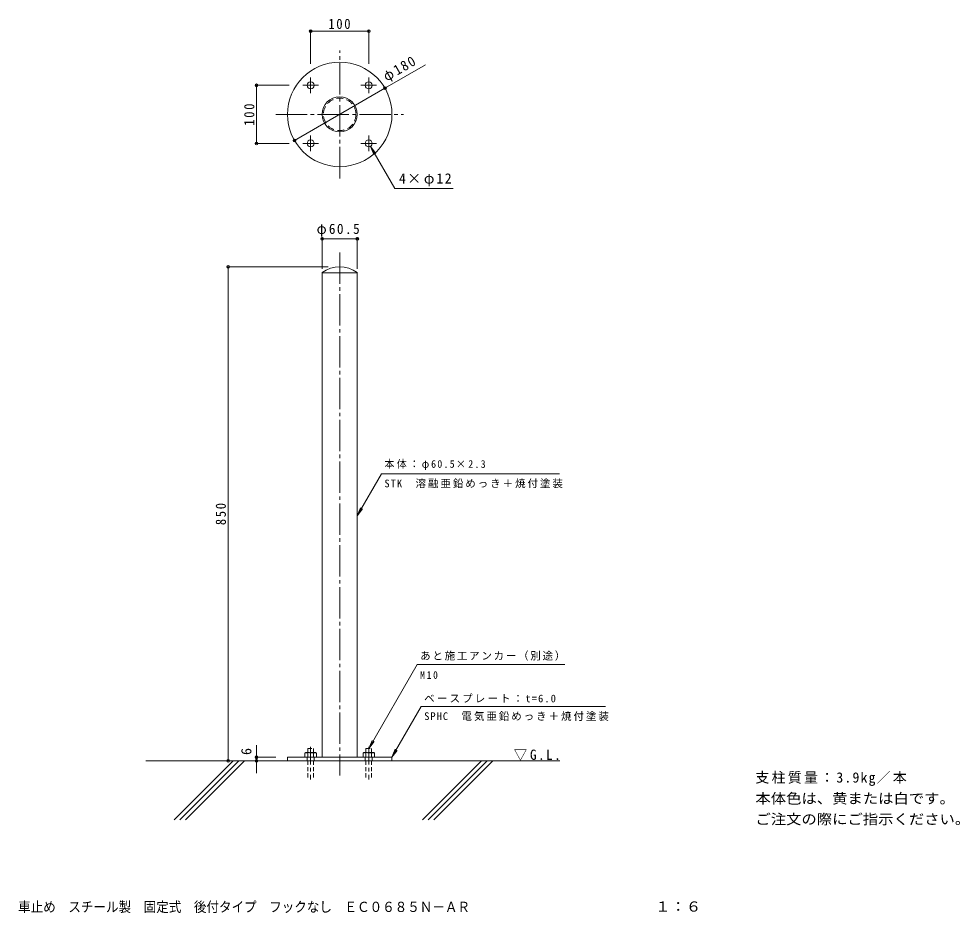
# Model space of a CAD drawing. Units: millimetres at full size, sheet at 1:6; some dimension numbers follow another scale. Extents: x -552 to 1068, y -818 to 721.
import ezdxf
from ezdxf.enums import TextEntityAlignment as Align

# ---------------------------------------------------------------- set-up
doc = ezdxf.new("R2010")
doc.units = ezdxf.units.MM
doc.header["$LTSCALE"] = 6
doc.header["$PDMODE"] = 32
doc.header["$PDSIZE"] = 4.8
for name, pattern in [('CHAIN1', [8, 5, -1, 1, -1]), ('CHAIN2', [12, 9, -1, 1, -1]), ('DASHED1', [1.8, 1.2, -0.6]), ('DASHED2', [3, 2, -1])]:
    doc.linetypes.add(name, pattern=pattern)
for name, color, linetype, lineweight in [('A-0_通り芯', 7, 'CHAIN2', 9), ('A-2_仕上', 3, 'Continuous', 9), ('A-4_文字', 7, 'Continuous', 9), ('A-5_建具', 7, 'Continuous', 9), ('A-6_間仕切', 6, 'Continuous', 9), ('A-A_インテリア', 7, 'CHAIN1', 9), ('A-B_衛生陶器', 2, 'DASHED1', 9)]:
    doc.layers.add(name, color=color, linetype=linetype, lineweight=lineweight)
doc.layers.add('F-5_F-5ﾚｲﾔ', color=2, linetype='Continuous')
doc.styles.add('ＭＳ ゴシック', font='')
doc.styles.get('ＭＳ ゴシック').set_extended_font_data('MS Gothic')

msp = doc.modelspace()

# ---------------------------------------------------------------- linework, layer by layer
at = {"layer": 'A-0_通り芯'}
for p, q in [((0, 446.531), (0, 666.67)), ((-110.069, 556.6), (110.069, 556.6)), ((0, 319.186), (0, -580.983))]:
    msp.add_line(p, q, dxfattribs=at)
at = {"layer": 'A-2_仕上'}
for p, q in [((-30.25, 284.544), (-30.25, -549.815)), ((30.25, 284.185), (-30.25, 284.185)), ((30.25, 284.544), (30.25, -549.815)), ((-90, -549.815), (-90, -555.815)), ((-90, -549.815), (90, -549.815)), ((90, -549.815), (90, -555.815)), ((-90, -555.815), (90, -555.815))]:
    msp.add_line(p, q, dxfattribs=at)
at = {"layer": 'A-2_仕上', "linetype": 'DASHED1'}
for p, q in [((-56.004, -549.815), (-56.004, -555.815)), ((-44.004, -549.815), (-44.004, -555.815)), ((43.996, -549.815), (43.996, -555.815)), ((55.996, -549.815), (55.996, -555.815))]:
    msp.add_line(p, q, dxfattribs=at)
at = {"layer": 'A-2_仕上'}
for centre, radius in [((0, 556.6), 90), ((-50, 606.6), 6), ((50, 606.6), 6), ((0, 556.6), 30.25), ((-50, 506.6), 6), ((50, 506.6), 6)]:
    msp.add_circle(centre, radius, dxfattribs=at)
at = {"layer": 'A-2_仕上', "linetype": 'DASHED2'}
msp.add_circle((0, 556.6), 27.95, dxfattribs=at)
at = {"layer": 'A-2_仕上'}
msp.add_arc((0, 241.907), 52.278, 54.64534, 125.35466, dxfattribs=at)
at = {"layer": 'A-4_文字'}
for p, q in [((-50, 701.556), (-50, 643.6)), ((-50, 699.756), (50, 699.756)), ((50, 701.556), (50, 643.6)), ((77.942, 601.6), (147.772, 641.917)), ((-144.956, 606.6), (-87, 606.6)), ((-143.156, 506.6), (-143.156, 606.6)), ((77.942, 601.6), (-77.942, 511.6)), ((-144.956, 506.6), (-87, 506.6)), ((-30.25, 345.483), (-30.25, 290.827)), ((-30.25, 342.483), (30.25, 342.483)), ((30.25, 345.483), (30.25, 290.827)), ((-195.121, 294.186), (-20, 294.186)), ((-192.121, 294.186), (-192.121, -555.815)), ((-143.156, -549.815), (-143.156, -528.666)), ((-146.156, -549.815), (-110, -549.815)), ((-143.156, -555.815), (-143.156, -549.815)), ((-143.156, -576.963), (-143.156, -555.815))]:
    msp.add_line(p, q, dxfattribs=at)
for p in [(-50, 699.756), (50, 699.756), (-143.156, 606.6), (77.942, 601.6), (-143.156, 506.6), (-77.942, 511.6), (-30.25, 342.483), (30.25, 342.483), (-192.121, 294.186), (-143.156, -549.815), (-192.121, -555.815), (-143.156, -555.815)]:
    msp.add_point(p, dxfattribs=at)
at = {"layer": 'A-5_建具'}
for p, q in [((53, 501.404), (62.131, 489.504)), ((94.676, 429.22), (195.067, 429.22)), ((71.926, -61.938), (378.485, -61.938)), ((30.25, -134.123), (39.381, -122.222)), ((133.448, -390.272), (49.996, -534.815)), ((133.448, -390.272), (387.507, -390.272)), ((140.387, -462.543), (90, -549.815)), ((140.387, -462.543), (457.446, -462.543)), ((49.996, -534.815), (55.736, -520.957)), ((49.996, -534.815), (59.128, -522.914)), ((90, -549.815), (95.74, -535.957)), ((90, -549.815), (99.131, -537.914))]:
    msp.add_line(p, q, dxfattribs=at)
for points in [[(94.676, 429.22), (53, 501.404), (58.74, 487.546)], [(71.926, -61.938), (30.25, -134.123), (35.99, -120.265)]]:
    msp.add_lwpolyline(points, dxfattribs=at)
at = {"layer": 'A-6_間仕切'}
for p, q in [((379.186, -555.815), (-333.459, -555.815)), ((-183.666, -555.815), (-285.14, -657.289)), ((-173.766, -555.815), (-275.241, -657.289)), ((-163.867, -555.815), (-265.341, -657.289)), ((243.859, -555.815), (142.385, -657.289)), ((253.759, -555.815), (152.284, -657.289)), ((263.658, -555.815), (162.184, -657.289))]:
    msp.add_line(p, q, dxfattribs=at)
at = {"layer": 'A-A_インテリア'}
for p, q in [((-50, 620.1), (-50, 593.1)), ((50, 620.1), (50, 593.1)), ((-63.5, 606.6), (-36.5, 606.6)), ((36.5, 606.6), (63.5, 606.6)), ((-50, 520.1), (-50, 493.1)), ((50, 520.1), (50, 493.1)), ((-63.5, 506.6), (-36.5, 506.6)), ((36.5, 506.6), (63.5, 506.6)), ((-50.004, -532.003), (-50.004, -588.255)), ((49.996, -532.003), (49.996, -588.255))]:
    msp.add_line(p, q, dxfattribs=at)
at = {"layer": 'A-B_衛生陶器'}
for p, q in [((-59.819, -542.574), (-58.504, -541.815)), ((-59.819, -542.574), (-59.819, -549.815)), ((-41.504, -541.815), (-58.504, -541.815)), ((-55.004, -534.815), (-55.004, -541.815)), ((-55.004, -534.815), (-45.004, -534.815)), ((-54.911, -542.574), (-54.911, -549.815)), ((-45.096, -542.574), (-45.096, -549.815)), ((-45.004, -534.815), (-45.004, -541.815)), ((40.181, -542.574), (41.496, -541.815)), ((40.181, -542.574), (40.181, -549.815)), ((58.496, -541.815), (41.496, -541.815)), ((44.996, -534.815), (44.996, -541.815)), ((44.996, -534.815), (54.996, -534.815)), ((45.089, -542.574), (45.089, -549.815)), ((54.904, -542.574), (54.904, -549.815)), ((54.996, -534.815), (54.996, -541.815)), ((-55.004, -555.815), (-55.004, -584.815)), ((-45.004, -555.815), (-45.004, -584.815)), ((44.996, -555.815), (44.996, -584.815)), ((54.996, -555.815), (54.996, -584.815))]:
    msp.add_line(p, q, dxfattribs=at)
for points in [[(-41.504, -541.815), (-40.189, -542.574), (-40.189, -549.815), (-59.819, -549.815)], [(58.496, -541.815), (59.811, -542.574), (59.811, -549.815), (40.181, -549.815)]]:
    msp.add_lwpolyline(points, dxfattribs=at)
for centre, radius, start, end in [((-56.922, -547.591), 5.793, 94.38438, 120), ((-57.518, -546.654), 4.842, 57.42749, 88.18784), ((-50.004, -558.055), 16.241, 72.41188, 107.5881), ((-42.489, -546.654), 4.842, 91.81215, 122.57249), ((-43.085, -547.591), 5.793, 59.99998, 85.6156), ((43.078, -547.591), 5.793, 94.38438, 120), ((42.482, -546.654), 4.842, 57.42749, 88.18784), ((49.996, -558.055), 16.241, 72.41188, 107.5881), ((57.511, -546.654), 4.842, 91.81215, 122.57249), ((56.915, -547.591), 5.793, 59.99998, 85.6156)]:
    msp.add_arc(centre, radius, start, end, dxfattribs=at)

# ---------------------------------------------------------------- texts
at = {"layer": 'A-4_文字', "color": 2, "style": 'ＭＳ ゴシック'}
msp.add_text('6', height=17.6, rotation=90, dxfattribs=at).set_placement((-146.756, -545.843), align=Align.BOTTOM_LEFT)
at = {"layer": 'A-4_文字', "color": 2, "char_height": 17.6, "attachment_point": 7, "style": 'ＭＳ ゴシック'}
for s, insert in [('\\T1.27;\\W0.9;100', (-19.5, 703.356)), ('\\T1.22;\\W0.95;φ60.5', (-39.75, 346.083))]:
    msp.add_mtext(s, dxfattribs=dict(at, insert=insert))
for s, insert, rotation in [('\\T1.21;\\W0.95;φ180', (83.21, 608.799), 30), ('\\T1.27;\\W0.9;100', (-146.756, 537.1), 90), ('\\T1.27;\\W0.9;850', (-195.721, -150.314), 90)]:
    msp.add_mtext(s, dxfattribs=dict(at, insert=insert, rotation=rotation))
at = {"layer": 'A-5_建具', "color": 2, "char_height": 17.6, "attachment_point": 7, "style": 'ＭＳ ゴシック'}
for s, insert in [('\\T1.19;4×φ12', (102.067, 432.82)), ('\\T1.22;\\W0.95;▽G.L.', (299.686, -555.815)), ('\\T1.16;支柱質量：3.9kg／本', (715.583, -599.076))]:
    msp.add_mtext(s, dxfattribs=dict(at, insert=insert))
at = {"layer": 'A-5_建具', "char_height": 13.2, "attachment_point": 7, "style": 'ＭＳ ゴシック'}
for s, insert in [('\\T1.25;\\W0.95;本体：φ60.5×2.3', (76.985, -55.204)), ('\\T1.19;STK\u3000溶融亜鉛めっき＋焼付塗装', (76.985, -86.719)), ('\\T1.17;あと施工アンカー（別途）', (138.507, -383.537)), ('\\T1.38;\\W0.9;M10', (138.507, -415.052)), ('\\T1.21;ベースプレート：t=6.0', (145.446, -455.808)), ('\\T1.19;SPHC\u3000電気亜鉛めっき＋焼付塗装', (145.446, -487.324))]:
    msp.add_mtext(s, dxfattribs=dict(at, insert=insert))
at = {"layer": 'F-5_F-5ﾚｲﾔ', "style": 'ＭＳ ゴシック'}
for s, width, p in [('本体色は、黄または白です。', 1.1, (715.583, -634.705)), ('ご注文の際にご指示ください。', 1.1, (715.583, -670.387)), ('車止め\u3000スチール製\u3000固定式\u3000後付タイプ\u3000フックなし\u3000ＥＣ０６８５Ｎ－ＡＲ', 0.9, (-553.5, -821.306)), ('１：６', 1.1, (543, -820.752))]:
    msp.add_text(s, height=17.6, dxfattribs=dict(at, width=width)).set_placement(p, align=Align.BOTTOM_LEFT)

doc.saveas('drawing.dxf')
